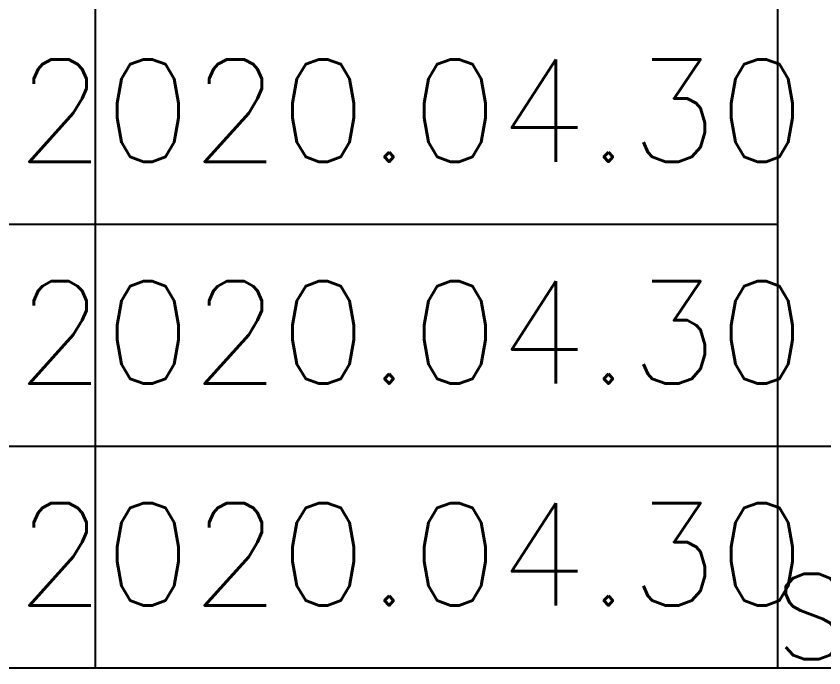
# Model space of a CAD drawing. Header units: millimetres. Extents: x 893615 to 897539, y 39650 to 40458.
# Drawn here: x 897361.97 to 897385.64, y 39670.14 to 39689.24 of the extents above; entities that cross this region are included whole.
import ezdxf
from ezdxf.enums import TextEntityAlignment as Align

# ---------------------------------------------------------------- set-up
doc = ezdxf.new("R2010")
doc.units = ezdxf.units.MM
doc.header["$LTSCALE"] = 1000
doc.header["$MEASUREMENT"] = 0
doc.styles.add('ECEC_TQ', font='txt_l.shx', dxfattribs={"bigfont": 'hztxt_l.shx'})

msp = doc.modelspace()

# ---------------------------------------------------------------- linework, layer by layer
for p, q in [((897364.298, 39670.145), (897364.298, 39702.645)), ((897384.298, 39670.145), (897384.298, 39702.645)), ((897329.298, 39683.145), (897384.298, 39683.145)), ((897329.298, 39676.645), (897384.298, 39676.645)), ((897384.298, 39676.645), (897509.298, 39676.645)), ((897329.298, 39670.145), (897509.298, 39670.145))]:
    msp.add_line(p, q)

# ---------------------------------------------------------------- texts
at = {"style": 'ECEC_TQ'}
msp.add_text('SCALE', height=2.5, dxfattribs=at).set_placement((897389.298, 39671.645), align=Align.MIDDLE)
for p in [(897373.542, 39686.473), (897373.542, 39679.973), (897373.542, 39673.473)]:
    msp.add_attdef('2020.04.30', text=' ', height=3, dxfattribs=at).set_placement(p, align=Align.MIDDLE)

doc.saveas('drawing.dxf')
